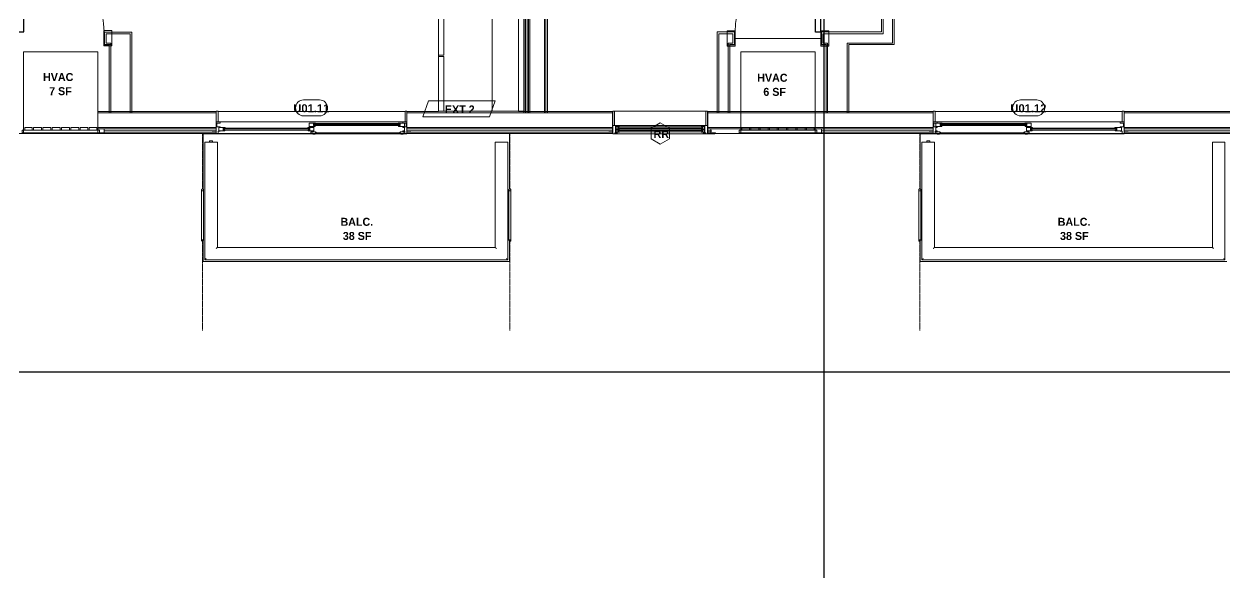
# Model space of a CAD drawing. Header units: inches. Extents: x -4058 to -1781, y 9814 to 12264.
# Drawn here: x -3127.2 to -2677.1, y 9814 to 10021.8 of the extents above; entities that cross this region are included whole.
import ezdxf

# ---------------------------------------------------------------- set-up
doc = ezdxf.new("R2010")
doc.units = ezdxf.units.IN
doc.header["$MEASUREMENT"] = 0
for name, pattern in [('Center 1_4_', [0.53125, 0.25, -0.09375, 0.09375, -0.09375]), ('Dash', [0.25, 0.125, -0.125]), ('Grid Line 1_2_', [0.875, 0.5, -0.125, 0.125, -0.125])]:
    doc.linetypes.add(name, pattern=pattern)
for name, color, linetype, lineweight in [('0-1', 7, 'Continuous', 5), ('0-2', 7, 'Continuous', 9), ('A-AREA-IDEN', 2, 'Continuous', 9), ('A-DETL-CNTR-1', 7, 'Center 1_4_', 9), ('A-DETL-GENF-1', 7, 'Continuous', 9), ('A-DETL-GENF-2', 92, 'Continuous', 18), ('A-DETL-GENF-HDLN-1', 7, 'Dash', 9), ('A-DETL-GENF-HDLN-2', 1, 'Continuous', 18), ('A-DOOR', 31, 'Continuous', 18), ('A-DOOR-1', 7, 'Continuous', 9), ('A-DOOR-3', 31, 'Continuous', 9), ('A-DOOR-4', 31, 'Continuous', 30), ('A-DOOR-FRAM-1', 7, 'Continuous', 9), ('A-DOOR-IDEN', 31, 'Continuous', 9), ('A-FLOR-1', 7, 'Continuous', 9), ('A-FLOR-2', 192, 'Continuous', 9), ('A-FLOR-HRAL-1', 7, 'Continuous', 9), ('A-GENM-1', 7, 'Continuous', 9), ('A-GLAZ', 151, 'Continuous', 18), ('A-GLAZ-1', 10, 'Continuous', 30), ('A-GLAZ-2', 7, 'Continuous', 9), ('A-GLAZ-IDEN', 152, 'Continuous', 9), ('A-WALL', 113, 'Continuous', 18), ('A-WALL-1', 7, 'Continuous', 9), ('A-WALL-2', 250, 'Continuous', 18), ('A-WALL-3', 113, 'Continuous', 9), ('A-WALL-IDEN', 211, 'Continuous', 9), ('I-WALL-1', 7, 'Continuous', 9), ('I-WALL-2', 2, 'Continuous', 9), ('Q-CASE', 31, 'Continuous', 9), ('Q-CASE-HDLN', 31, 'Dash', 9), ('Q-SPCQ', 91, 'Continuous', 9), ('S-BEAM-1', 7, 'Continuous', 9), ('S-GRID-1', 1, 'Grid Line 1_2_', 30)]:
    doc.layers.add(name, color=color, linetype=linetype, lineweight=lineweight)
doc.styles.add('Arial_B', font='arialbd.ttf', dxfattribs={"height": 3})
doc.styles.add('Century Gothic_B', font='GOTHICB.TTF', dxfattribs={"height": 3})

# ---------------------------------------------------------------- blocks, each defined once
blk = doc.blocks.new('Window-Double_Hung-Marvin-Essential - 1-WIDE _TEMP LOWER_ ESDH3066-3454269-UNITS PLANS - 3RD FLOOR')
at = {"layer": 'A-DETL-GENF-HDLN-1'}
blk.add_line((16.1, -4.22), (-16.5, -4.22), dxfattribs=at)
at = {"layer": 'A-DETL-GENF-HDLN-2'}
for p, q in [((-17.13, 4.19), (-17.75, 4.19)), ((-17.13, -1.16), (-17.13, 4.19)), ((17.12, 4.19), (17.75, 4.19)), ((17.12, 4.19), (17.12, -1.16)), ((-19.25, -3.23), (-19.25, -3.19)), ((-19.25, -3.19), (-17.9, -3.19)), ((-17.75, -3.23), (-19.25, -3.23)), ((-17.9, -3.19), (-17.9, -3.08)), ((-17.9, -3.08), (-17.75, -3.08)), ((-16.72, -1.19), (-17.75, -1.19)), ((-17.75, -4.28), (-17.75, -1.19)), ((-17.75, -4.28), (-17.16, -4.28)), ((-17.08, -3.87), (-17.16, -4.28)), ((-17.08, -3.87), (-16.19, -3.87)), ((-16.85, -4.25), (-16.85, -3.87)), ((-16.3, -4.25), (-16.85, -4.25)), ((-16.72, -3.77), (-16.72, -1.19)), ((-16.38, -3.77), (-16.72, -3.77)), ((-16.56, -1.53), (-15.34, -1.53)), ((-16.56, -1.53), (-16.56, -2.47)), ((-15.34, -2.47), (-16.56, -2.47)), ((-16.56, -2.75), (-15.34, -2.75)), ((-16.56, -2.75), (-16.56, -3.69)), ((-15.34, -3.69), (-16.56, -3.69)), ((-16.38, -3.87), (-16.38, -3.77)), ((-16.18, -4.01), (-16.3, -4.01)), ((-16.3, -4.01), (-16.3, -4.25)), ((-16.19, -3.87), (-16.19, -3.97)), ((-16.19, -3.97), (-16.1, -3.97)), ((-16.18, -4.22), (-16.18, -4.01)), ((-16.18, -4.22), (-16.1, -4.22)), ((-16.1, -3.97), (-16.1, -4.22)), ((-15.28, -1.65), (-15.94, -1.65)), ((-15.94, -1.65), (-15.94, -2.37)), ((-15.94, -2.37), (-15.28, -2.37)), ((-15.28, -2.87), (-15.94, -2.87)), ((-15.94, -2.87), (-15.94, -3.59)), ((-15.94, -3.59), (-15.28, -3.59)), ((-15.84, -1.66), (-15.84, -2.35)), ((-15.84, -2.88), (-15.84, -3.57)), ((-15.54, -1.79), (-15.54, -2.23)), ((-15.54, -3.01), (-15.54, -3.45)), ((-15.34, -1.53), (-15.28, -1.59)), ((-15.34, -2.47), (-15.28, -2.41)), ((-15.34, -2.75), (-15.28, -2.81)), ((-15.34, -3.69), (-15.28, -3.63)), ((-15.28, -1.59), (-15.28, -1.65)), ((-15.28, -2.37), (-15.28, -2.41)), ((-15.28, -2.81), (-15.28, -2.87)), ((-15.28, -3.59), (-15.28, -3.63)), ((15.34, -1.53), (15.28, -1.59)), ((15.28, -1.59), (15.28, -1.65)), ((15.28, -1.65), (15.94, -1.65)), ((15.28, -2.37), (15.28, -2.41)), ((15.94, -2.37), (15.28, -2.37)), ((15.34, -2.47), (15.28, -2.41)), ((15.34, -2.75), (15.28, -2.81)), ((15.28, -2.81), (15.28, -2.87)), ((15.28, -2.87), (15.94, -2.87)), ((15.28, -3.59), (15.28, -3.63)), ((15.94, -3.59), (15.28, -3.59)), ((15.34, -3.69), (15.28, -3.63)), ((16.56, -1.53), (15.34, -1.53)), ((15.34, -2.47), (16.56, -2.47)), ((16.56, -2.75), (15.34, -2.75)), ((15.34, -3.69), (16.56, -3.69)), ((15.54, -1.79), (15.54, -2.23)), ((15.54, -3.01), (15.54, -3.45)), ((15.84, -1.66), (15.84, -2.35)), ((15.84, -2.88), (15.84, -3.57)), ((15.94, -1.65), (15.94, -2.37)), ((15.94, -2.87), (15.94, -3.59)), ((16.19, -3.97), (16.1, -3.97)), ((16.1, -3.97), (16.1, -4.22)), ((16.18, -4.22), (16.1, -4.22)), ((16.18, -4.22), (16.18, -4.01)), ((16.18, -4.01), (16.3, -4.01)), ((17.08, -3.87), (16.19, -3.87)), ((16.19, -3.87), (16.19, -3.97)), ((16.3, -4.01), (16.3, -4.25)), ((16.3, -4.25), (16.85, -4.25)), ((16.38, -3.87), (16.38, -3.77)), ((16.38, -3.77), (16.72, -3.77)), ((16.56, -1.53), (16.56, -2.47)), ((16.56, -2.75), (16.56, -3.69)), ((16.72, -3.77), (16.72, -1.19)), ((16.72, -1.19), (17.75, -1.19)), ((16.85, -4.25), (16.85, -3.87)), ((17.08, -3.87), (17.16, -4.28)), ((17.75, -4.28), (17.16, -4.28)), ((17.75, -4.28), (17.75, -1.19)), ((17.9, -3.08), (17.75, -3.08)), ((17.75, -3.23), (19.25, -3.23)), ((17.9, -3.19), (17.9, -3.08)), ((19.25, -3.19), (17.9, -3.19)), ((19.25, -3.23), (19.25, -3.19))]:
    blk.add_line(p, q, dxfattribs=at)
at = {"layer": 'A-GLAZ'}
for p, q in [((15.84, -1.66), (-15.84, -1.66)), ((15.84, -1.79), (-15.84, -1.79)), ((15.84, -2.23), (-15.84, -2.23)), ((15.84, -2.35), (-15.84, -2.35)), ((15.84, -2.88), (-15.84, -2.88)), ((15.84, -3.01), (-15.84, -3.01)), ((15.84, -3.45), (-15.84, -3.45)), ((15.84, -3.57), (-15.84, -3.57))]:
    blk.add_line(p, q, dxfattribs=at)
at = {"layer": 'A-GLAZ-1'}
for p, q in [((-17.75, -1.16), (-17.75, 4.19)), ((17.75, 4.19), (17.75, -1.16)), ((-17.75, -4.28), (-17.75, -1.19)), ((17.75, -1.19), (17.75, -4.28))]:
    blk.add_line(p, q, dxfattribs=at)
at = {"layer": 'A-GLAZ-2'}
for p, q in [((-17.75, 4.19), (17.75, 4.19)), ((-17.75, -1.19), (17.75, -1.19)), ((17.75, -4.28), (-17.75, -4.28)), ((17.75, -4.19), (20.46, -4.19)), ((20.46, -4.25), (17.75, -4.25)), ((20.46, -4.19), (20.46, -4.25))]:
    blk.add_line(p, q, dxfattribs=at)
blk = doc.blocks.new('Door-Sliding-Marvin-2_Panel_Patio_Door-Essential - RL-MARVIN ESSENTIAL SLIDING - 6_-0_X6_-10_ - 3RD FLOOR-3441226-UNITS PLANS - 3RD FLOOR')
at = {"layer": 'A-DETL-GENF-1'}
for p, q in [((-32.87, -2.72), (-32.87, -2.27)), ((-32.61, -2.72), (-32.61, -2.27))]:
    blk.add_line(p, q, dxfattribs=at)
at = {"layer": 'A-DETL-GENF-2'}
for p, q in [((-35.75, 4.19), (-35.06, 4.19)), ((-35.75, 0.22), (-35.75, 4.19)), ((-35.06, 0.22), (-35.75, 0.22)), ((-35.75, 0.19), (-34.25, 0.19)), ((-35.75, -4.28), (-35.75, 0.19)), ((-35.06, 4.19), (-35.06, 0.22)), ((-34.25, 0.19), (-34.25, -0.1)), ((35.06, 4.19), (35.75, 4.19)), ((35.06, 0.22), (35.06, 4.19)), ((35.75, 0.22), (35.06, 0.22)), ((35.75, 4.19), (35.75, 0.22)), ((-37.25, -3.19), (-37.25, -3.23)), ((-35.91, -3.19), (-37.25, -3.19)), ((-35.75, -3.23), (-37.25, -3.23)), ((-35.75, -3.08), (-35.91, -3.08)), ((-35.91, -3.19), (-35.91, -3.08)), ((-35, -4.28), (-35.75, -4.28)), ((-35.5, -0.25), (-34.39, -0.25)), ((-35.5, -1.63), (-35.5, -0.25)), ((-35.5, -1.63), (-34.25, -1.63)), ((-34.25, -3.31), (-35, -3.31)), ((-35, -3.31), (-35, -4.28)), ((-32.41, -1.94), (-34.81, -1.94)), ((-34.81, -1.94), (-34.81, -3.19)), ((-34.81, -3.19), (-32.46, -3.19)), ((-34.39, -0.25), (-34.25, -0.1)), ((-34.25, -1.63), (-34.25, -1.94)), ((-34.25, -3.19), (-34.25, -3.31)), ((-33.09, -2.13), (-32.34, -2.13)), ((-33.09, -2.88), (-33.09, -2.13)), ((-32.38, -2.88), (-33.09, -2.88)), ((-32.98, -2.27), (-32.98, -2.13)), ((-32.98, -2.72), (-32.98, -2.88)), ((-32.46, -3.19), (-32.38, -2.88)), ((-32.34, -2), (-32.41, -1.94)), ((-32.34, -2.13), (-32.34, -2))]:
    blk.add_line(p, q, dxfattribs=at)
at = {"layer": 'A-DETL-GENF-HDLN-1'}
blk.add_line((1.75, -3.94), (33.01, -3.94), dxfattribs=at)
at = {"layer": 'A-DETL-GENF-HDLN-2'}
for p, q in [((35.75, 0.19), (34.25, 0.19)), ((34.25, 0.19), (34.25, -0.1)), ((35.75, -4.28), (35.75, 0.19)), ((-32.87, -2.72), (-32.87, -2.27)), ((-32.61, -2.72), (-32.61, -2.27)), ((-1.41, -2), (-1.34, -1.94)), ((-1.41, -2.13), (-1.41, -2)), ((-0.66, -2.13), (-1.41, -2.13)), ((-1.29, -3.19), (-1.38, -2.88)), ((-1.38, -2.88), (-0.66, -2.88)), ((-1.34, -1.94), (0.87, -1.94)), ((0.87, -3.19), (-1.29, -3.19)), ((-1.14, -2.72), (-1.14, -2.27)), ((1.34, -0.25), (-0.88, -0.25)), ((-0.88, -0.25), (-0.88, -1.72)), ((-0.88, -1.5), (1.29, -1.5)), ((0.24, -1.82), (-0.88, -1.72)), ((-0.88, -2.72), (-0.88, -2.27)), ((-0.77, -2.27), (-0.77, -2.13)), ((-0.77, -2.72), (-0.77, -2.88)), ((-0.66, -2.88), (-0.66, -2.13)), ((-0.24, -1.58), (-0.43, -1.58)), ((-0.43, -1.58), (-0.43, -1.68)), ((-0.43, -1.68), (0.43, -1.76)), ((-0.24, -1.51), (-0.24, -1.58)), ((-0.24, -1.62), (-0.24, -1.7)), ((-0.24, -1.62), (0.87, -1.72)), ((-0.24, -4.05), (-0.24, -3.53)), ((-0.24, -3.53), (1.51, -3.53)), ((0.34, -4.05), (-0.24, -4.05)), ((0.24, -1.82), (0.24, -1.74)), ((0.24, -1.86), (0.43, -1.86)), ((0.24, -1.93), (0.24, -1.86)), ((0.6, -4.36), (0.34, -4.05)), ((0.43, -1.86), (0.43, -1.76)), ((1.35, -4.36), (0.6, -4.36)), ((0.66, -1.19), (0.66, -0.44)), ((0.66, -0.44), (1.41, -0.44)), ((1.37, -1.19), (0.66, -1.19)), ((0.77, -0.58), (0.77, -0.44)), ((0.77, -1.04), (0.77, -1.19)), ((0.87, -1.72), (0.87, -3.19)), ((0.88, -1.04), (0.88, -0.58)), ((1.14, -1.04), (1.14, -0.58)), ((1.29, -1.5), (1.37, -1.19)), ((1.41, -0.31), (1.34, -0.25)), ((1.35, -4.05), (1.51, -4.05)), ((1.35, -4.05), (1.35, -4.36)), ((1.41, -0.44), (1.41, -0.31)), ((1.51, -3.53), (1.51, -3.65)), ((1.51, -3.65), (1.75, -3.65)), ((1.51, -3.69), (1.51, -4.05)), ((1.71, -3.69), (1.51, -3.69)), ((1.64, -3.83), (1.64, -3.94)), ((1.64, -3.83), (1.71, -3.83)), ((1.75, -3.94), (1.64, -3.94)), ((1.71, -3.83), (1.71, -3.69)), ((1.75, -3.65), (1.75, -3.94)), ((32.41, -0.31), (32.47, -0.25)), ((32.41, -0.44), (32.41, -0.31)), ((33.16, -0.44), (32.41, -0.44)), ((32.52, -1.5), (32.44, -1.19)), ((32.44, -1.19), (33.16, -1.19)), ((32.47, -0.25), (34.84, -0.25)), ((34.84, -1.5), (32.52, -1.5)), ((32.68, -1.04), (32.68, -0.58)), ((32.93, -1.04), (32.93, -0.58)), ((33.25, -3.65), (33.01, -3.65)), ((33.01, -3.65), (33.01, -3.94)), ((33.01, -3.94), (33.12, -3.94)), ((33.04, -0.58), (33.04, -0.44)), ((33.04, -1.04), (33.04, -1.19)), ((33.05, -3.69), (33.25, -3.69)), ((33.05, -3.83), (33.05, -3.69)), ((33.12, -3.83), (33.05, -3.83)), ((33.12, -3.83), (33.12, -3.94)), ((33.16, -1.19), (33.16, -0.44)), ((33.25, -3.53), (33.25, -3.65)), ((35, -3.53), (33.25, -3.53)), ((33.25, -3.69), (33.25, -4.05)), ((33.41, -4.05), (33.25, -4.05)), ((33.41, -4.05), (33.41, -4.36)), ((33.41, -4.36), (34.16, -4.36)), ((34.16, -4.36), (34.42, -4.05)), ((34.39, -0.25), (34.25, -0.1)), ((35.5, -1.63), (34.25, -1.63)), ((34.25, -1.63), (34.25, -1.94)), ((34.81, -1.94), (34.25, -1.94)), ((34.81, -3.19), (34.25, -3.19)), ((34.25, -3.19), (34.25, -3.31)), ((34.25, -3.31), (35, -3.31)), ((35.5, -0.25), (34.39, -0.25)), ((34.42, -4.05), (35, -4.05)), ((34.81, -1.94), (34.81, -3.19)), ((34.84, -0.25), (34.84, -1.5)), ((35, -3.31), (35, -4.28)), ((35, -4.28), (35.75, -4.28)), ((35.5, -1.63), (35.5, -0.25)), ((35.75, -3.08), (35.9, -3.08)), ((35.75, -3.23), (37.25, -3.23)), ((35.9, -3.19), (35.9, -3.08)), ((35.9, -3.19), (37.25, -3.19)), ((37.25, -3.19), (37.25, -3.23))]:
    blk.add_line(p, q, dxfattribs=at)
at = {"layer": 'A-DOOR'}
for p, q in [((-32.98, -2.13), (-0.77, -2.13)), ((-32.98, -2.27), (-0.77, -2.27)), ((-32.98, -2.72), (-0.77, -2.72)), ((-32.98, -2.88), (-0.77, -2.88)), ((0.77, -0.44), (33.04, -0.44)), ((0.77, -0.58), (33.04, -0.58)), ((0.77, -1.04), (33.04, -1.04)), ((0.77, -1.19), (33.04, -1.19))]:
    blk.add_line(p, q, dxfattribs=at)
at = {"layer": 'A-DOOR-1'}
for p, q in [((-40.68, -4.25), (-40.68, -4.19)), ((-35.75, -4.25), (-40.68, -4.25)), ((-35.75, -4.25), (-35.75, -4.19)), ((35.75, -4.19), (-35.75, -4.19)), ((35.75, -4.25), (-35.75, -4.25)), ((35.75, -4.19), (35.75, -4.25))]:
    blk.add_line(p, q, dxfattribs=at)
at = {"layer": 'A-DOOR-FRAM-1'}
for p, q in [((-35.75, 0.19), (35.75, 0.19)), ((-35.75, -4.28), (-35.75, 0.19)), ((35.75, 0.19), (35.75, -4.28)), ((35.75, -4.28), (-35.75, -4.28))]:
    blk.add_line(p, q, dxfattribs=at)
blk = doc.blocks.new('V-Series_EWC4_SPVU_RFA_2015 - 2ND AND 3RD FLOOR-2226480-UNITS PLANS - 3RD FLOOR')
at = {"layer": 'A-GENM-1'}
for p, q in [((-3859.97, 11740.34), (-3859.97, 11739.78)), ((-3858.97, 11740.34), (-3859.97, 11740.34)), ((-3859.97, 11739.78), (-3859.97, 11711.9)), ((-3858.97, 11739.78), (-3859.97, 11739.78)), ((-3859.97, 11739.78), (-3858.97, 11739.78)), ((-3858.97, 11739.78), (-3858.97, 11740.34)), ((-3858.97, 11711.9), (-3858.97, 11739.78)), ((-3829.54, 11739.78), (-3858.97, 11739.78)), ((-3858.97, 11739.78), (-3858.97, 11739.34)), ((-3858.97, 11739.34), (-3857.97, 11739.34)), ((-3857.97, 11739.34), (-3857.97, 11736.54)), ((-3829.54, 11711.9), (-3829.54, 11739.78)), ((-3857.97, 11736.54), (-3858.97, 11736.54)), ((-3858.97, 11736.54), (-3858.97, 11736.04)), ((-3858.97, 11736.04), (-3857.97, 11736.04)), ((-3857.97, 11736.04), (-3857.97, 11733.06)), ((-3857.97, 11733.06), (-3858.97, 11733.06)), ((-3858.97, 11733.06), (-3858.97, 11732.56)), ((-3858.97, 11732.56), (-3857.97, 11732.56)), ((-3857.97, 11729.57), (-3858.97, 11729.57)), ((-3858.97, 11729.57), (-3858.97, 11729.07)), ((-3857.97, 11732.56), (-3857.97, 11729.57)), ((-3858.97, 11729.07), (-3857.97, 11729.07)), ((-3857.97, 11726.09), (-3858.97, 11726.09)), ((-3858.97, 11726.09), (-3858.97, 11725.59)), ((-3858.97, 11725.59), (-3857.97, 11725.59)), ((-3857.97, 11729.07), (-3857.97, 11726.09)), ((-3857.97, 11725.59), (-3857.97, 11722.61)), ((-3857.97, 11722.61), (-3858.97, 11722.61)), ((-3858.97, 11722.61), (-3858.97, 11722.11)), ((-3858.97, 11722.11), (-3857.97, 11722.11)), ((-3857.97, 11722.11), (-3857.97, 11719.12)), ((-3857.97, 11719.12), (-3858.97, 11719.12)), ((-3858.97, 11719.12), (-3858.97, 11718.62)), ((-3858.97, 11718.62), (-3857.97, 11718.62)), ((-3857.97, 11718.62), (-3857.97, 11715.64)), ((-3859.97, 11711.9), (-3858.97, 11711.9)), ((-3859.97, 11711.9), (-3859.97, 11711.34)), ((-3858.97, 11711.9), (-3859.97, 11711.9)), ((-3857.97, 11715.64), (-3858.97, 11715.64)), ((-3858.97, 11715.64), (-3858.97, 11715.14)), ((-3858.97, 11715.14), (-3857.97, 11715.14)), ((-3857.97, 11712.34), (-3858.97, 11712.34)), ((-3858.97, 11712.34), (-3858.97, 11711.9)), ((-3858.97, 11711.34), (-3858.97, 11711.9)), ((-3858.97, 11711.9), (-3829.54, 11711.9)), ((-3857.97, 11715.14), (-3857.97, 11712.34)), ((-3859.97, 11711.34), (-3858.97, 11711.34))]:
    blk.add_line(p, q, dxfattribs=at)
blk = doc.blocks.new('Perforated Panel at Magic-Pak - hvac panel - 3rd floor-2505079-UNITS PLANS - 3RD FLOOR')
at = {"layer": 'A-GLAZ-2'}
for p, q in [((19.01, 4.19), (-19.01, 4.19)), ((-19.01, 4.12), (19.01, 4.12))]:
    blk.add_line(p, q, dxfattribs=at)
blk = doc.blocks.new('Door-Sliding-Marvin-2_Panel_Patio_Door-Essential - LL-MARVIN ESSENTIAL SLIDING - 6_-0_X6_-10_ - 3RD FLOOR-3441606-UNITS PLANS - 3RD FLOOR')
at = {"layer": 'A-DETL-GENF-1'}
for p, q in [((-32.87, 2.72), (-32.87, 2.27)), ((-32.61, 2.72), (-32.61, 2.27))]:
    blk.add_line(p, q, dxfattribs=at)
at = {"layer": 'A-DETL-GENF-2'}
for p, q in [((-37.25, 3.19), (-37.25, 3.23)), ((-35.75, 3.23), (-37.25, 3.23)), ((-35.91, 3.19), (-37.25, 3.19)), ((-35.91, 3.19), (-35.91, 3.08)), ((-35.75, 3.08), (-35.91, 3.08)), ((-35, 4.28), (-35.75, 4.28)), ((-35.75, 4.28), (-35.75, -0.19)), ((-35.5, 1.62), (-35.5, 0.25)), ((-35.5, 1.62), (-34.25, 1.62)), ((-35.5, 0.25), (-34.39, 0.25)), ((-35, 3.31), (-35, 4.28)), ((-34.25, 3.31), (-35, 3.31)), ((-34.81, 3.19), (-32.46, 3.19)), ((-34.81, 1.94), (-34.81, 3.19)), ((-32.41, 1.94), (-34.81, 1.94)), ((-34.39, 0.25), (-34.25, 0.1)), ((-34.25, 3.19), (-34.25, 3.31)), ((-34.25, 1.62), (-34.25, 1.94)), ((-34.25, -0.19), (-34.25, 0.1)), ((-32.38, 2.87), (-33.09, 2.87)), ((-33.09, 2.87), (-33.09, 2.12)), ((-33.09, 2.12), (-32.34, 2.12)), ((-32.98, 2.72), (-32.98, 2.87)), ((-32.98, 2.27), (-32.98, 2.12)), ((-32.46, 3.19), (-32.38, 2.87)), ((-32.34, 2), (-32.41, 1.94)), ((-32.34, 2.12), (-32.34, 2)), ((-35.75, -0.19), (-34.25, -0.19)), ((-35.06, -0.22), (-35.75, -0.22)), ((-35.75, -0.22), (-35.75, -4.19)), ((-35.75, -4.19), (-35.06, -4.19)), ((-35.06, -4.19), (-35.06, -0.22)), ((35.06, -0.22), (35.06, -4.19)), ((35.75, -0.22), (35.06, -0.22)), ((35.06, -4.19), (35.75, -4.19)), ((35.75, -4.19), (35.75, -0.22))]:
    blk.add_line(p, q, dxfattribs=at)
at = {"layer": 'A-DETL-GENF-HDLN-1'}
blk.add_line((1.75, 3.94), (33.01, 3.94), dxfattribs=at)
at = {"layer": 'A-DETL-GENF-HDLN-2'}
for p, q in [((-32.87, 2.72), (-32.87, 2.27)), ((-32.61, 2.72), (-32.61, 2.27)), ((-0.66, 2.12), (-1.41, 2.12)), ((-1.41, 2.12), (-1.41, 2)), ((-1.41, 2), (-1.34, 1.94)), ((-1.29, 3.19), (-1.38, 2.87)), ((-1.38, 2.87), (-0.66, 2.87)), ((-1.34, 1.94), (0.87, 1.94)), ((0.87, 3.19), (-1.29, 3.19)), ((-1.14, 2.72), (-1.14, 2.27)), ((-0.88, 2.72), (-0.88, 2.27)), ((0.24, 1.82), (-0.88, 1.72)), ((-0.88, 0.25), (-0.88, 1.72)), ((-0.88, 1.5), (1.29, 1.5)), ((1.34, 0.25), (-0.88, 0.25)), ((-0.77, 2.72), (-0.77, 2.87)), ((-0.77, 2.27), (-0.77, 2.12)), ((-0.66, 2.87), (-0.66, 2.12)), ((-0.43, 1.68), (0.43, 1.76)), ((-0.43, 1.58), (-0.43, 1.68)), ((-0.24, 1.58), (-0.43, 1.58)), ((-0.24, 4.05), (-0.24, 3.53)), ((0.34, 4.05), (-0.24, 4.05)), ((-0.24, 3.53), (1.51, 3.53)), ((-0.24, 1.62), (0.87, 1.72)), ((-0.24, 1.62), (-0.24, 1.7)), ((-0.24, 1.51), (-0.24, 1.58)), ((0.24, 1.93), (0.24, 1.86)), ((0.24, 1.86), (0.43, 1.86)), ((0.24, 1.82), (0.24, 1.74)), ((0.6, 4.36), (0.34, 4.05)), ((0.43, 1.86), (0.43, 1.76)), ((1.35, 4.36), (0.6, 4.36)), ((0.66, 1.19), (0.66, 0.44)), ((1.37, 1.19), (0.66, 1.19)), ((0.66, 0.44), (1.41, 0.44)), ((0.77, 1.04), (0.77, 1.19)), ((0.77, 0.58), (0.77, 0.44)), ((0.87, 1.72), (0.87, 3.19)), ((0.88, 1.04), (0.88, 0.58)), ((1.14, 1.04), (1.14, 0.58)), ((1.29, 1.5), (1.37, 1.19)), ((1.41, 0.31), (1.34, 0.25)), ((1.35, 4.05), (1.35, 4.36)), ((1.35, 4.05), (1.51, 4.05)), ((1.41, 0.44), (1.41, 0.31)), ((1.51, 3.69), (1.51, 4.05)), ((1.71, 3.69), (1.51, 3.69)), ((1.51, 3.65), (1.75, 3.65)), ((1.51, 3.53), (1.51, 3.65)), ((1.64, 3.83), (1.64, 3.94)), ((1.75, 3.94), (1.64, 3.94)), ((1.64, 3.83), (1.71, 3.83)), ((1.71, 3.83), (1.71, 3.69)), ((1.75, 3.65), (1.75, 3.94)), ((33.16, 0.44), (32.41, 0.44)), ((32.41, 0.44), (32.41, 0.31)), ((32.41, 0.31), (32.47, 0.25)), ((32.52, 1.5), (32.44, 1.19)), ((32.44, 1.19), (33.16, 1.19)), ((32.47, 0.25), (34.84, 0.25)), ((34.84, 1.5), (32.52, 1.5)), ((32.68, 1.04), (32.68, 0.58)), ((32.93, 1.04), (32.93, 0.58)), ((33.01, 3.94), (33.12, 3.94)), ((33.01, 3.65), (33.01, 3.94)), ((33.25, 3.65), (33.01, 3.65)), ((33.04, 1.04), (33.04, 1.19)), ((33.04, 0.58), (33.04, 0.44)), ((33.12, 3.83), (33.05, 3.83)), ((33.05, 3.83), (33.05, 3.69)), ((33.05, 3.69), (33.25, 3.69)), ((33.12, 3.83), (33.12, 3.94)), ((33.16, 1.19), (33.16, 0.44)), ((33.25, 3.69), (33.25, 4.05)), ((33.41, 4.05), (33.25, 4.05)), ((33.25, 3.53), (33.25, 3.65)), ((35, 3.53), (33.25, 3.53)), ((33.41, 4.05), (33.41, 4.36)), ((33.41, 4.36), (34.16, 4.36)), ((34.16, 4.36), (34.42, 4.05)), ((34.25, 3.19), (34.25, 3.31)), ((34.25, 3.31), (35, 3.31)), ((34.81, 3.19), (34.25, 3.19)), ((34.81, 1.94), (34.25, 1.94)), ((34.25, 1.62), (34.25, 1.94)), ((35.5, 1.62), (34.25, 1.62)), ((34.39, 0.25), (34.25, 0.1)), ((34.25, -0.19), (34.25, 0.1)), ((35.5, 0.25), (34.39, 0.25)), ((34.42, 4.05), (35, 4.05)), ((34.81, 1.94), (34.81, 3.19)), ((34.84, 0.25), (34.84, 1.5)), ((35, 4.28), (35.75, 4.28)), ((35, 3.31), (35, 4.28)), ((35.5, 1.62), (35.5, 0.25)), ((35.75, 4.28), (35.75, -0.19)), ((35.75, 3.23), (37.25, 3.23)), ((35.75, 3.08), (35.9, 3.08)), ((35.9, 3.19), (35.9, 3.08)), ((35.9, 3.19), (37.25, 3.19)), ((37.25, 3.19), (37.25, 3.23)), ((35.75, -0.19), (34.25, -0.19))]:
    blk.add_line(p, q, dxfattribs=at)
at = {"layer": 'A-DOOR'}
for p, q in [((-32.98, 2.87), (-0.77, 2.87)), ((-32.98, 2.72), (-0.77, 2.72)), ((-32.98, 2.27), (-0.77, 2.27)), ((-32.98, 2.12), (-0.77, 2.12)), ((0.77, 1.19), (33.04, 1.19)), ((0.77, 1.04), (33.04, 1.04)), ((0.77, 0.58), (33.04, 0.58)), ((0.77, 0.44), (33.04, 0.44))]:
    blk.add_line(p, q, dxfattribs=at)
at = {"layer": 'A-DOOR-1'}
for p, q in [((-35.75, 4.25), (35.75, 4.25)), ((-35.75, 4.19), (-35.75, 4.25)), ((-35.75, 4.19), (35.75, 4.19)), ((35.75, 4.25), (35.75, 4.19)), ((40.68, 4.25), (35.75, 4.25)), ((40.68, 4.19), (40.68, 4.25))]:
    blk.add_line(p, q, dxfattribs=at)
at = {"layer": 'A-DOOR-FRAM-1'}
for p, q in [((35.75, 4.28), (-35.75, 4.28)), ((-35.75, 4.28), (-35.75, -0.19)), ((35.75, -0.19), (35.75, 4.28)), ((-35.75, -0.19), (35.75, -0.19))]:
    blk.add_line(p, q, dxfattribs=at)
blk = doc.blocks.new('Railing - Baluster_01-2700443-UNITS PLANS - 3RD FLOOR')
at = {"layer": 'A-FLOR-HRAL-1'}
for p, q in [((-0.59, 1.18), (0.59, 1.18)), ((-0.59, 0.59), (-0.59, 1.18)), ((0.59, 1.18), (0.59, 0.59))]:
    blk.add_line(p, q, dxfattribs=at)
blk = doc.blocks.new('Railing - Railing-3415217-UNITS PLANS - 3RD FLOOR')
at = {"layer": 'A-FLOR-HRAL-1'}
for p, q in [((-3059.5, 9977.44), (-3059.5, 9933.33)), ((-3059.5, 9977.44), (-3059.03, 9977.44)), ((-3059.03, 9977.44), (-3055.25, 9977.44)), ((-3055.25, 9977.44), (-3054.77, 9977.44)), ((-3054.77, 9938.05), (-3054.77, 9977.44)), ((-2950.67, 9977.44), (-2950.67, 9938.05)), ((-2950.67, 9977.44), (-2950.2, 9977.44)), ((-2950.2, 9977.44), (-2946.42, 9977.44)), ((-2946.42, 9977.44), (-2945.95, 9977.44)), ((-2945.95, 9933.33), (-2945.95, 9977.44)), ((-2950.67, 9938.05), (-3054.77, 9938.05)), ((-3059.5, 9933.33), (-2945.95, 9933.33))]:
    blk.add_line(p, q, dxfattribs=at)
for points, knots in [([(-3055.25, 9937.58), (-3055.21, 9937.62), (-3055.14, 9937.68), (-3055.07, 9937.76), (-3055.02, 9937.81), (-3054.98, 9937.84), (-3054.95, 9937.88), (-3054.92, 9937.91), (-3054.89, 9937.93), (-3054.86, 9937.96), (-3054.84, 9937.99), (-3054.81, 9938.02), (-3054.78, 9938.04), (-3054.77, 9938.05), (-3054.77, 9938.05)], [0, 0, 0, 0, 0.166667, 0.25, 0.333333, 0.375, 0.416667, 0.5, 0.541667, 0.583333, 0.666667, 0.75, 0.833333, 1, 1, 1, 1]), ([(-2950.2, 9937.58), (-2950.24, 9937.62), (-2950.3, 9937.68), (-2950.38, 9937.76), (-2950.43, 9937.81), (-2950.46, 9937.84), (-2950.5, 9937.88), (-2950.53, 9937.91), (-2950.56, 9937.93), (-2950.58, 9937.96), (-2950.61, 9937.99), (-2950.64, 9938.02), (-2950.67, 9938.04), (-2950.67, 9938.05), (-2950.67, 9938.05)], [0, 0, 0, 0, 0.166667, 0.25, 0.333333, 0.375, 0.416667, 0.5, 0.541667, 0.583333, 0.666667, 0.75, 0.833333, 1, 1, 1, 1]), ([(-3059.5, 9933.33), (-3059.5, 9933.33), (-3059.49, 9933.34), (-3059.46, 9933.36), (-3059.44, 9933.39), (-3059.41, 9933.42), (-3059.38, 9933.44), (-3059.35, 9933.47), (-3059.31, 9933.51), (-3059.27, 9933.55), (-3059.24, 9933.59), (-3059.2, 9933.63), (-3059.13, 9933.7), (-3059.07, 9933.76), (-3059.03, 9933.8)], [0, 0, 0, 0, 0.166667, 0.25, 0.333333, 0.416667, 0.458333, 0.5, 0.583333, 0.666667, 0.708333, 0.75, 0.833333, 1, 1, 1, 1]), ([(-2945.95, 9933.33), (-2945.95, 9933.33), (-2945.96, 9933.34), (-2945.98, 9933.36), (-2946.01, 9933.39), (-2946.04, 9933.42), (-2946.07, 9933.44), (-2946.09, 9933.47), (-2946.13, 9933.51), (-2946.18, 9933.55), (-2946.21, 9933.59), (-2946.25, 9933.63), (-2946.32, 9933.7), (-2946.38, 9933.76), (-2946.42, 9933.8)], [0, 0, 0, 0, 0.166667, 0.25, 0.333333, 0.416667, 0.458333, 0.5, 0.583333, 0.666667, 0.708333, 0.75, 0.833333, 1, 1, 1, 1])]:
    blk.add_open_spline(points, degree=3, knots=knots, dxfattribs=at)
blk.add_blockref('Railing - Baluster_01-2700443-UNITS PLANS - 3RD FLOOR', (-3057.14, 9976.85))
blk = doc.blocks.new('Walls 51 - Walls 1-3380857-UNITS PLANS - 3RD FLOOR')
at = {"layer": 'S-BEAM-1'}
for p, q in [((-3060.69, 9959.59), (-3060.69, 9940.65)), ((-3059.94, 9940.65), (-3059.94, 9959.59))]:
    blk.add_line(p, q, dxfattribs=at)
at = {"layer": 'S-BEAM-1', "flags": 128}
for points in [[(-3059.94, 9959.59), (-3059.96, 9959.68), (-3059.99, 9959.77), (-3060.04, 9959.85), (-3060.11, 9959.92), (-3060.19, 9959.96), (-3060.27, 9959.99), (-3060.36, 9959.99), (-3060.45, 9959.96), (-3060.53, 9959.92), (-3060.6, 9959.85), (-3060.65, 9959.77), (-3060.68, 9959.68), (-3060.69, 9959.59)], [(-3060.69, 9959.59), (-3060.68, 9959.49), (-3060.65, 9959.4), (-3060.6, 9959.32), (-3060.53, 9959.26), (-3060.45, 9959.21), (-3060.36, 9959.19), (-3060.27, 9959.19), (-3060.19, 9959.21), (-3060.11, 9959.26), (-3060.04, 9959.32), (-3059.99, 9959.4), (-3059.96, 9959.49), (-3059.94, 9959.59)]]:
    blk.add_lwpolyline(points, dxfattribs=at)
at = {"layer": 'S-BEAM-1'}
blk.add_ellipse((-3060.32, 9940.65), major_axis=(0.375, 0), ratio=0.93544, start_param=3.141593, end_param=5.223489, dxfattribs=at)
blk = doc.blocks.new('Walls 52 - Walls 1-3380866-UNITS PLANS - 3RD FLOOR')
at = {"layer": 'S-BEAM-1'}
for p, q in [((-2945.49, 9959.59), (-2945.49, 9940.65)), ((-2944.74, 9940.65), (-2944.74, 9959.59))]:
    blk.add_line(p, q, dxfattribs=at)
at = {"layer": 'S-BEAM-1', "flags": 128}
for points in [[(-2944.74, 9959.59), (-2944.76, 9959.68), (-2944.79, 9959.77), (-2944.84, 9959.85), (-2944.91, 9959.92), (-2944.99, 9959.96), (-2945.07, 9959.99), (-2945.16, 9959.99), (-2945.25, 9959.96), (-2945.33, 9959.92), (-2945.4, 9959.85), (-2945.45, 9959.77), (-2945.48, 9959.68), (-2945.49, 9959.59)], [(-2945.49, 9959.59), (-2945.48, 9959.49), (-2945.45, 9959.4), (-2945.4, 9959.32), (-2945.33, 9959.26), (-2945.25, 9959.21), (-2945.16, 9959.19), (-2945.07, 9959.19), (-2944.99, 9959.21), (-2944.91, 9959.26), (-2944.84, 9959.32), (-2944.79, 9959.4), (-2944.76, 9959.49), (-2944.74, 9959.59)]]:
    blk.add_lwpolyline(points, dxfattribs=at)
at = {"layer": 'S-BEAM-1'}
blk.add_ellipse((-2945.12, 9940.65), major_axis=(0.375, 0), ratio=0.93544, start_param=4.18879, end_param=6.283185, dxfattribs=at)
blk = doc.blocks.new('Railing - Railing-3415220-UNITS PLANS - 3RD FLOOR')
at = {"layer": 'A-FLOR-HRAL-1'}
for p, q in [((-2790.7, 9977.44), (-2790.7, 9933.33)), ((-2790.7, 9977.44), (-2790.23, 9977.44)), ((-2790.23, 9977.44), (-2786.45, 9977.44)), ((-2786.45, 9977.44), (-2785.98, 9977.44)), ((-2785.98, 9938.05), (-2785.98, 9977.44)), ((-2681.88, 9977.44), (-2681.88, 9938.05)), ((-2681.88, 9977.44), (-2681.4, 9977.44)), ((-2681.4, 9977.44), (-2677.63, 9977.44)), ((-2677.63, 9977.44), (-2677.15, 9977.44)), ((-2677.15, 9933.33), (-2677.15, 9977.44)), ((-2681.88, 9938.05), (-2785.98, 9938.05)), ((-2790.7, 9933.33), (-2677.15, 9933.33))]:
    blk.add_line(p, q, dxfattribs=at)
for points, knots in [([(-2786.45, 9937.58), (-2786.41, 9937.62), (-2786.35, 9937.68), (-2786.27, 9937.76), (-2786.22, 9937.81), (-2786.19, 9937.84), (-2786.15, 9937.88), (-2786.12, 9937.91), (-2786.09, 9937.93), (-2786.07, 9937.96), (-2786.04, 9937.99), (-2786.01, 9938.02), (-2785.99, 9938.04), (-2785.98, 9938.05), (-2785.98, 9938.05)], [0, 0, 0, 0, 0.166667, 0.25, 0.333333, 0.375, 0.416667, 0.5, 0.541667, 0.583333, 0.666667, 0.75, 0.833333, 1, 1, 1, 1]), ([(-2681.4, 9937.58), (-2681.45, 9937.62), (-2681.51, 9937.68), (-2681.59, 9937.76), (-2681.63, 9937.81), (-2681.67, 9937.84), (-2681.7, 9937.88), (-2681.73, 9937.91), (-2681.76, 9937.93), (-2681.79, 9937.96), (-2681.82, 9937.99), (-2681.84, 9938.02), (-2681.87, 9938.04), (-2681.88, 9938.05), (-2681.88, 9938.05)], [0, 0, 0, 0, 0.166667, 0.25, 0.333333, 0.375, 0.416667, 0.5, 0.541667, 0.583333, 0.666667, 0.75, 0.833333, 1, 1, 1, 1]), ([(-2790.7, 9933.33), (-2790.7, 9933.33), (-2790.69, 9933.34), (-2790.67, 9933.36), (-2790.64, 9933.39), (-2790.61, 9933.42), (-2790.59, 9933.44), (-2790.56, 9933.47), (-2790.52, 9933.51), (-2790.48, 9933.55), (-2790.44, 9933.59), (-2790.4, 9933.63), (-2790.33, 9933.7), (-2790.27, 9933.76), (-2790.23, 9933.8)], [0, 0, 0, 0, 0.166667, 0.25, 0.333333, 0.416667, 0.458333, 0.5, 0.583333, 0.666667, 0.708333, 0.75, 0.833333, 1, 1, 1, 1]), ([(-2677.15, 9933.33), (-2677.15, 9933.33), (-2677.16, 9933.34), (-2677.19, 9933.36), (-2677.21, 9933.39), (-2677.24, 9933.42), (-2677.27, 9933.44), (-2677.3, 9933.47), (-2677.34, 9933.51), (-2677.38, 9933.55), (-2677.42, 9933.59), (-2677.45, 9933.63), (-2677.52, 9933.7), (-2677.58, 9933.76), (-2677.63, 9933.8)], [0, 0, 0, 0, 0.166667, 0.25, 0.333333, 0.416667, 0.458333, 0.5, 0.583333, 0.666667, 0.708333, 0.75, 0.833333, 1, 1, 1, 1])]:
    blk.add_open_spline(points, degree=3, knots=knots, dxfattribs=at)
blk.add_blockref('Railing - Baluster_01-2700443-UNITS PLANS - 3RD FLOOR', (-2788.34, 9976.85))
blk = doc.blocks.new('Walls 54 - Walls 1-3381017-UNITS PLANS - 3RD FLOOR')
at = {"layer": 'S-BEAM-1'}
for p, q in [((-2791.9, 9959.59), (-2791.9, 9940.65)), ((-2791.15, 9940.65), (-2791.15, 9959.59))]:
    blk.add_line(p, q, dxfattribs=at)
at = {"layer": 'S-BEAM-1', "flags": 128}
for points in [[(-2791.15, 9959.59), (-2791.16, 9959.68), (-2791.19, 9959.77), (-2791.24, 9959.85), (-2791.31, 9959.92), (-2791.39, 9959.96), (-2791.48, 9959.99), (-2791.57, 9959.99), (-2791.66, 9959.96), (-2791.74, 9959.92), (-2791.8, 9959.85), (-2791.86, 9959.77), (-2791.89, 9959.68), (-2791.9, 9959.59)], [(-2791.9, 9959.59), (-2791.89, 9959.49), (-2791.86, 9959.4), (-2791.8, 9959.32), (-2791.74, 9959.26), (-2791.66, 9959.21), (-2791.57, 9959.19), (-2791.48, 9959.19), (-2791.39, 9959.21), (-2791.31, 9959.26), (-2791.24, 9959.32), (-2791.19, 9959.4), (-2791.16, 9959.49), (-2791.15, 9959.59)]]:
    blk.add_lwpolyline(points, dxfattribs=at)
at = {"layer": 'S-BEAM-1'}
blk.add_ellipse((-2791.52, 9940.65), major_axis=(0.375, 0), ratio=0.93544, start_param=3.141593, end_param=5.223489, dxfattribs=at)
blk = doc.blocks.new('CTR - 1st Phase - Shell_rvt-1-UNITS PLANS - 3RD FLOOR')
at = {"layer": 'A-DETL-CNTR-1'}
for p, q in [((-3060.32, 9980.69), (-3060.32, 9959.99)), ((-2945.12, 9980.69), (-2945.12, 9959.99)), ((-2791.53, 9980.69), (-2791.53, 9959.99)), ((-3060.32, 9941.05), (-3060.32, 9906.8)), ((-2945.12, 9941.05), (-2945.12, 9906.8)), ((-2791.53, 9941.05), (-2791.53, 9906.8))]:
    blk.add_line(p, q, dxfattribs=at)
at = {"layer": 'A-FLOR-1'}
for p, q in [((-3060.14, 9980.63), (-3060.14, 9959.93)), ((-2945.31, 9959.93), (-2945.31, 9980.69)), ((-2791.34, 9980.63), (-2791.34, 9959.93)), ((-3060.14, 9940.72), (-3060.14, 9932.69)), ((-2945.31, 9932.69), (-2945.31, 9940.73)), ((-2791.34, 9940.72), (-2791.34, 9932.69)), ((-3060.14, 9932.69), (-2945.31, 9932.69)), ((-2791.34, 9932.69), (-2676.51, 9932.69))]:
    blk.add_line(p, q, dxfattribs=at)
at = {"layer": 'A-WALL-1'}
for p, q in [((-3055.21, 9989.06), (-3099.54, 9989.06)), ((-3099.54, 9989.06), (-3099.54, 9982.44)), ((-2971.96, 9989.06), (-2983.71, 9989.06)), ((-2906.54, 9989.06), (-2941.96, 9989.06)), ((-2786.47, 9989.06), (-2871.04, 9989.06)), ((-2646.99, 9989.06), (-2714.97, 9989.06)), ((-3055.21, 9985.06), (-3055.21, 9985.1)), ((-2983.71, 9985.1), (-2983.71, 9985.06)), ((-2906.54, 9983.69), (-2906.54, 9983.72)), ((-2871.04, 9983.72), (-2871.04, 9983.69)), ((-2786.47, 9985.06), (-2786.47, 9985.1)), ((-2714.97, 9985.1), (-2714.97, 9985.06)), ((-3099.54, 9982.44), (-3097.16, 9982.44)), ((-3097.16, 9980.94), (-3098.91, 9980.94)), ((-3098.91, 9980.94), (-3098.91, 9980.69)), ((-3098.91, 9980.69), (-3055.21, 9980.69)), ((-3097.16, 9982.44), (-3097.16, 9980.94)), ((-2983.71, 9980.69), (-2906.54, 9980.69)), ((-2869.89, 9980.94), (-2869.89, 9982.44)), ((-2869.89, 9982.44), (-2828.36, 9982.44)), ((-2868.14, 9980.94), (-2869.89, 9980.94)), ((-2868.33, 9980.69), (-2868.14, 9980.69)), ((-2868.14, 9980.69), (-2868.14, 9980.94)), ((-2828.36, 9980.94), (-2830.11, 9980.94)), ((-2830.11, 9980.94), (-2830.11, 9980.69)), ((-2830.11, 9980.69), (-2786.47, 9980.69)), ((-2828.36, 9982.44), (-2828.36, 9980.94)), ((-2714.97, 9980.69), (-2484.14, 9980.69))]:
    blk.add_line(p, q, dxfattribs=at)
at = {"layer": 'A-WALL-2'}
for p, q in [((-3055.21, 9988.44), (-3099.54, 9988.44)), ((-2906.54, 9988.44), (-2983.71, 9988.44)), ((-2786.47, 9988.44), (-2871.04, 9988.44)), ((-2646.36, 9988.44), (-2714.97, 9988.44)), ((-3055.21, 9982.94), (-3099.54, 9982.94)), ((-3055.21, 9982.44), (-3097.16, 9982.44)), ((-3055.21, 9981.69), (-3097.16, 9981.69)), ((-3055.21, 9980.94), (-3097.16, 9980.94)), ((-2906.54, 9982.94), (-2983.71, 9982.94)), ((-2906.54, 9982.44), (-2983.71, 9982.44)), ((-2906.54, 9981.69), (-2983.71, 9981.69)), ((-2906.54, 9980.94), (-2983.71, 9980.94)), ((-2786.47, 9982.94), (-2871.04, 9982.94)), ((-2869.89, 9982.44), (-2871.04, 9982.44)), ((-2869.89, 9981.69), (-2871.04, 9981.69)), ((-2869.89, 9980.94), (-2871.04, 9980.94)), ((-2786.47, 9982.44), (-2828.36, 9982.44)), ((-2786.47, 9981.69), (-2828.36, 9981.69)), ((-2786.47, 9980.94), (-2828.36, 9980.94)), ((-2481.68, 9982.94), (-2714.97, 9982.94)), ((-2481.68, 9982.44), (-2714.97, 9982.44)), ((-2481.68, 9981.69), (-2714.97, 9981.69)), ((-2481.68, 9980.94), (-2714.97, 9980.94))]:
    blk.add_line(p, q, dxfattribs=at)
at = {"layer": '0-2'}
for name, p, rotation in [('V-Series_EWC4_SPVU_RFA_2015 - 2ND AND 3RD FLOOR-2226480-UNITS PLANS - 3RD FLOOR', (8612.37, 13840.91), 90.00000000000026), ('V-Series_EWC4_SPVU_RFA_2015 - 2ND AND 3RD FLOOR-2226480-UNITS PLANS - 3RD FLOOR', (8881.17, 13840.91), 90.00000000000026), ('Door-Sliding-Marvin-2_Panel_Patio_Door-Essential - LL-MARVIN ESSENTIAL SLIDING - 6_-0_X6_-10_ - 3RD FLOOR-3441606-UNITS PLANS - 3RD FLOOR', (-2750.72, 9984.88), 180), ('Perforated Panel at Magic-Pak - hvac panel - 3rd floor-2505079-UNITS PLANS - 3RD FLOOR', (-3117.92, 9984.88), 180), ('Perforated Panel at Magic-Pak - hvac panel - 3rd floor-2505079-UNITS PLANS - 3RD FLOOR', (-2849.12, 9984.88), 180)]:
    blk.add_blockref(name, p, dxfattribs=dict(at, rotation=rotation))
for name, p in [('Door-Sliding-Marvin-2_Panel_Patio_Door-Essential - RL-MARVIN ESSENTIAL SLIDING - 6_-0_X6_-10_ - 3RD FLOOR-3441226-UNITS PLANS - 3RD FLOOR', (-3019.46, 9984.88)), ('Window-Double_Hung-Marvin-Essential - 1-WIDE _TEMP LOWER_ ESDH3066-3454269-UNITS PLANS - 3RD FLOOR', (-2888.79, 9984.88)), ('Railing - Railing-3415217-UNITS PLANS - 3RD FLOOR', (0, 0)), ('Railing - Railing-3415220-UNITS PLANS - 3RD FLOOR', (0, 0)), ('Walls 51 - Walls 1-3380857-UNITS PLANS - 3RD FLOOR', (0, 0)), ('Walls 52 - Walls 1-3380866-UNITS PLANS - 3RD FLOOR', (0, 0)), ('Walls 54 - Walls 1-3381017-UNITS PLANS - 3RD FLOOR', (0, 0))]:
    blk.add_blockref(name, p, dxfattribs=at)
blk = doc.blocks.new('CTR - 1st Phase - Common Walls_rvt-1-UNITS PLANS - 3RD FLOOR')
at = {"layer": 'A-WALL-2'}
for p, q in [((-2939.34, 10373.41), (-2939.34, 9988.44)), ((-2938.71, 10373.41), (-2938.71, 9988.44)), ((-2938.21, 10373.41), (-2938.21, 9988.44)), ((-2937.71, 10373.41), (-2937.71, 9988.44)), ((-2932.21, 10373.41), (-2932.21, 9988.44)), ((-2931.71, 10373.41), (-2931.71, 9988.44))]:
    blk.add_line(p, q, dxfattribs=at)
at = {"layer": 'I-WALL-1'}
for p, q in [((-2939.96, 10334.66), (-2939.96, 9988.44)), ((-2931.09, 9988.44), (-2931.09, 10334.91)), ((-2939.96, 9988.44), (-2931.09, 9988.44))]:
    blk.add_line(p, q, dxfattribs=at)
blk = doc.blocks.new('CTR - 1st Phase - Structure_rvt-1-UNITS PLANS - 3RD FLOOR')
at = {"layer": 'S-GRID-1'}
for p, q in [((-2827.32, 9814.03), (-2827.32, 12247.5)), ((-1781.27, 9891.19), (-4041.78, 9891.19))]:
    blk.add_line(p, q, dxfattribs=at)
blk = doc.blocks.new('SWING - SINGLE - FLUSH - SWING - 32_ x 80_ - WITH ACOUSTICAL SEAL-4346071-UNITS PLANS - 3RD FLOOR')
at = {"layer": 'A-DOOR-3'}
for p, q in [((-16, 2.87), (-19, 2.87)), ((-19, 2.87), (-19, -2.38)), ((-16, -2.38), (-16, 2.87)), ((19, 2.87), (16, 2.87)), ((16, 2.87), (16, -2.38)), ((19, -2.38), (19, 2.87)), ((-19, -2.38), (-16, -2.38)), ((-16, -2.38), (-19, -2.38)), ((-19, -2.38), (-19, -2.88)), ((-19, -2.88), (-16, -2.88)), ((-16, -2.88), (-16, -2.38)), ((16, -2.38), (19, -2.38)), ((19, -2.38), (16, -2.38)), ((16, -2.38), (16, -2.88)), ((16, -2.88), (19, -2.88)), ((19, -2.88), (19, -2.38))]:
    blk.add_line(p, q, dxfattribs=at)
blk.add_arc((16, 2.37), 32.07, 93.5759, 180, dxfattribs=at)
at = {"layer": 'A-DOOR-4'}
for p, q in [((14, 2.37), (14, 34.38)), ((16, 34.38), (14, 34.38)), ((16, 2.37), (16, 34.38)), ((16, 2.37), (14, 2.37))]:
    blk.add_line(p, q, dxfattribs=at)
blk = doc.blocks.new('SWING - SINGLE - FLUSH - SWING - 32_ x 80_ - WITH ACOUSTICAL SEAL-4346081-UNITS PLANS - 3RD FLOOR')
at = {"layer": 'A-DOOR-3'}
for p, q in [((-19, 2.37), (-19, 2.87)), ((-19, 2.87), (-16, 2.87)), ((-19, 2.37), (-16, 2.37)), ((-19, -2.88), (-19, 2.37)), ((-16, 2.37), (-19, 2.37)), ((-16, 2.87), (-16, 2.37)), ((-16, 2.37), (-16, -2.88)), ((16, 2.37), (16, 2.87)), ((16, 2.87), (19, 2.87)), ((16, 2.37), (19, 2.37)), ((16, -2.88), (16, 2.37)), ((19, 2.37), (16, 2.37)), ((19, 2.87), (19, 2.37)), ((19, 2.37), (19, -2.88)), ((-16, -2.88), (-19, -2.88)), ((19, -2.88), (16, -2.88))]:
    blk.add_line(p, q, dxfattribs=at)
blk.add_arc((16, -2.38), 32.07, 180, 266.4241, dxfattribs=at)
at = {"layer": 'A-DOOR-4'}
for p, q in [((14, -2.38), (14, -34.38)), ((16, -2.38), (14, -2.38)), ((16, -2.38), (16, -34.38)), ((16, -34.38), (14, -34.38))]:
    blk.add_line(p, q, dxfattribs=at)
blk = doc.blocks.new('OD_CW_Upper Cabinet - OD_CW_Upper Cabinet-4366993-UNITS PLANS - 3RD FLOOR')
at = {"layer": 'Q-CASE-HDLN'}
for p, q in [((0.74, -24), (0.74, -12)), ((0.74, -12), (191.34, -12)), ((191.34, -12), (191.34, -24)), ((191.34, -24), (0.74, -24))]:
    blk.add_line(p, q, dxfattribs=at)
blk = doc.blocks.new('Refrigerator_-_Side-by-Side_6047 - 36_ X 30_-345559-UNITS PLANS - 3RD FLOOR')
at = {"layer": 'Q-SPCQ'}
for p, q in [((17.87, 14.42), (-17.88, 14.42)), ((-17.88, 14.42), (-17.88, -15.58)), ((17.87, -15.58), (17.87, 14.42)), ((-17.88, -13.58), (-3.13, -13.58)), ((-17.88, -13.58), (-17.88, -15.58)), ((-17.88, -15.58), (17.87, -15.58)), ((-3.13, -15.58), (-17.88, -15.58)), ((-3.13, -15.58), (-3.13, -13.58)), ((-2.63, -13.58), (17.87, -13.58)), ((-2.63, -13.58), (-2.63, -15.58)), ((17.87, -15.58), (-2.63, -15.58)), ((17.87, -15.58), (17.87, -13.58))]:
    blk.add_line(p, q, dxfattribs=at)
blk = doc.blocks.new('Wall Tag - Arch Wall-3956453-UNITS PLANS - 3RD FLOOR')
at = {"layer": 'A-WALL-IDEN'}
for p, q in [((-0.356, 0.094), (-0.424, -0.094)), ((0.424, 0.094), (-0.356, 0.094)), ((0.356, -0.094), (0.424, 0.094)), ((-0.424, -0.094), (0.356, -0.094))]:
    blk.add_line(p, q, dxfattribs=at)
blk = doc.blocks.new('Door Tag - Type Mark-2601225-UNITS PLANS - 3RD FLOOR')
at = {"layer": 'A-DOOR-IDEN'}
for p, q in [((0.09375, 0.09375), (-0.09375, 0.09375)), ((-0.09375, -0.09375), (0.09375, -0.09375))]:
    blk.add_line(p, q, dxfattribs=at)
for centre, start, end in [((-0.09375, 0), 90, 270), ((0.09375, 0), 270, 90)]:
    blk.add_arc(centre, 0.09375, start, end, dxfattribs=at)
blk = doc.blocks.new('Window Tag - ONE-4156801-UNITS PLANS - 3RD FLOOR')
at = {"layer": 'A-GLAZ-IDEN'}
for p, q in [((0, 0.125), (-0.107, 0.062)), ((-0.107, 0.062), (-0.107, -0.062)), ((0.107, 0.062), (0, 0.125)), ((0.107, -0.062), (0.107, 0.062)), ((-0.107, -0.062), (0, -0.125)), ((0, -0.125), (0.107, -0.062))]:
    blk.add_line(p, q, dxfattribs=at)

msp = doc.modelspace()

# ---------------------------------------------------------------- linework, layer by layer
at = {"layer": 'A-FLOR-2'}
for p, q in [((-2860.67, 10016.44), (-2828.67, 10016.44)), ((-3054.52, 9989.06), (-2984.4, 9989.06)), ((-2785.79, 9989.06), (-2715.66, 9989.06))]:
    msp.add_line(p, q, dxfattribs=at)
at = {"layer": 'A-WALL'}
for p, q in [((-2805.27, 10119.79), (-2805.27, 10018.19)), ((-2801.77, 10014.69), (-2801.77, 10119.79)), ((-3096.44, 10018.19), (-3087.5, 10018.19)), ((-3096.44, 10018.19), (-3096.44, 10014.69)), ((-3096.44, 10014.69), (-3094.75, 10014.69)), ((-3094.75, 10014.69), (-3094.75, 9988.44)), ((-3087.5, 10018.19), (-3087.5, 9988.44)), ((-2866.8, 10018.19), (-2866.8, 9988.44)), ((-2866.8, 10018.19), (-2861.55, 10018.19)), ((-2863.3, 10014.69), (-2863.3, 9988.44)), ((-2863.3, 10014.69), (-2861.55, 10014.69)), ((-2861.55, 10014.69), (-2861.55, 10018.19)), ((-2827.8, 10018.19), (-2827.8, 10014.69)), ((-2805.27, 10018.19), (-2827.8, 10018.19)), ((-2827.8, 10014.69), (-2826.05, 10014.69)), ((-2826.05, 10014.69), (-2826.05, 9988.44)), ((-2818.8, 10014.69), (-2801.77, 10014.69)), ((-2818.8, 10014.69), (-2818.8, 9988.44))]:
    msp.add_line(p, q, dxfattribs=at)
at = {"layer": 'A-WALL-3'}
for p, q in [((-2805.9, 10120.41), (-2805.9, 10018.82)), ((-2801.15, 10014.07), (-2801.15, 10120.41)), ((-3095.37, 10018.81), (-3097.06, 10018.81)), ((-3097.06, 10018.81), (-3097.06, 10014.06)), ((-2860.92, 10018.82), (-2867.42, 10018.82)), ((-2867.42, 10018.82), (-2867.42, 9988.44)), ((-2860.92, 10014.07), (-2860.92, 10018.82)), ((-2805.9, 10018.82), (-2828.42, 10018.82)), ((-2828.42, 10018.82), (-2828.42, 10014.07)), ((-3097.06, 10014.06), (-3095.37, 10014.06)), ((-2862.67, 9988.44), (-2862.67, 10014.07)), ((-2862.67, 10014.07), (-2860.92, 10014.07)), ((-2828.42, 10014.07), (-2826.67, 10014.07)), ((-2818.17, 10014.07), (-2801.15, 10014.07)), ((-2867.42, 9988.44), (-2862.67, 9988.44))]:
    msp.add_line(p, q, dxfattribs=at)
at = {"layer": 'I-WALL-2'}
for p, q in [((-3086.87, 10018.81), (-3095.37, 10018.81)), ((-3086.87, 9988.44), (-3086.87, 10018.81)), ((-3095.37, 10014.06), (-3095.37, 9988.44)), ((-2826.67, 10014.07), (-2826.67, 9988.44)), ((-2818.17, 9988.44), (-2818.17, 10014.07)), ((-3095.37, 9988.44), (-3086.87, 9988.44)), ((-2826.67, 9988.44), (-2818.17, 9988.44))]:
    msp.add_line(p, q, dxfattribs=at)

# ---------------------------------------------------------------- block references
at = {"layer": '0-1'}
for name in ['CTR - 1st Phase - Structure_rvt-1-UNITS PLANS - 3RD FLOOR', 'CTR - 1st Phase - Shell_rvt-1-UNITS PLANS - 3RD FLOOR', 'CTR - 1st Phase - Common Walls_rvt-1-UNITS PLANS - 3RD FLOOR']:
    msp.add_blockref(name, (0, 0), dxfattribs=at)
at = {"layer": 'A-DOOR-3', "rotation": 180}
msp.add_blockref('SWING - SINGLE - FLUSH - SWING - 32_ x 80_ - WITH ACOUSTICAL SEAL-4346081-UNITS PLANS - 3RD FLOOR', (-3113.31, 10016.44), dxfattribs=at)
at = {"layer": 'A-DOOR-3'}
msp.add_blockref('SWING - SINGLE - FLUSH - SWING - 32_ x 80_ - WITH ACOUSTICAL SEAL-4346071-UNITS PLANS - 3RD FLOOR', (-2844.67, 10016.44), dxfattribs=at)
at = {"layer": 'A-DOOR-IDEN', "xscale": 31.99999999999999, "yscale": 31.99999999999999, "zscale": 31.99999999999999}
for p in [(-3019.46, 9990.33), (-2750.72, 9990.33)]:
    msp.add_blockref('Door Tag - Type Mark-2601225-UNITS PLANS - 3RD FLOOR', p, dxfattribs=at)
at = {"layer": 'A-GLAZ-IDEN', "xscale": 31.99999999999999, "yscale": 31.99999999999999, "zscale": 31.99999999999999}
msp.add_blockref('Window Tag - ONE-4156801-UNITS PLANS - 3RD FLOOR', (-2888.79, 9980.78), dxfattribs=at)
at = {"layer": 'A-WALL-IDEN', "xscale": 31.99999999999999, "yscale": 31.99999999999999, "zscale": 31.99999999999999}
msp.add_blockref('Wall Tag - Arch Wall-3956453-UNITS PLANS - 3RD FLOOR', (-2964.2, 9990), dxfattribs=at)
at = {"layer": 'Q-CASE', "rotation": 89.99999999998337}
msp.add_blockref('OD_CW_Upper Cabinet - OD_CW_Upper Cabinet-4366993-UNITS PLANS - 3RD FLOOR', (-2963.77, 9988.33), dxfattribs=at)
at = {"layer": 'Q-SPCQ', "rotation": 269.999999999999}
msp.add_blockref('Refrigerator_-_Side-by-Side_6047 - 36_ X 30_-345559-UNITS PLANS - 3RD FLOOR', (-2956.38, 10006.94), dxfattribs=at)

# ---------------------------------------------------------------- texts
at = {"layer": 'A-AREA-IDEN', "char_height": 3, "attachment_point": 1, "style": 'Century Gothic_B'}
for s, insert, width in [('HVAC', (-3120.11, 10003.42), 15.049), ('HVAC', (-2852.45, 10003.15), 15.049), ('7 SF', (-3117.82, 9998.12), 9.494), ('6 SF', (-2850.16, 9997.86), 9.494), ('BALC.', (-3008.63, 9949.12), 14.544), ('BALC.', (-2739.83, 9949.12), 14.544), ('38 SF', (-3007.75, 9943.82), 12.423), ('38 SF', (-2738.96, 9943.82), 12.423)]:
    msp.add_mtext(s, dxfattribs=dict(at, insert=insert, width=width))
at = {"layer": 'A-DOOR-IDEN', "char_height": 3, "width": 16.463, "attachment_point": 1, "style": 'Arial_B'}
for s, insert in [('U01.11', (-3026.31, 9991.71)), ('U01.12', (-2757.57, 9991.71))]:
    msp.add_mtext(s, dxfattribs=dict(at, insert=insert))
at = {"layer": 'A-GLAZ-IDEN', "insert": (-2891.3, 9982.07), "char_height": 3, "width": 6.06, "attachment_point": 1, "style": 'Century Gothic_B'}
msp.add_mtext('RR', dxfattribs=at)
at = {"layer": 'A-WALL-IDEN', "insert": (-2969.5, 9991.25), "char_height": 3, "width": 12.726, "attachment_point": 1, "style": 'Century Gothic_B'}
msp.add_mtext('EXT 2', dxfattribs=at)

doc.saveas('drawing.dxf')
